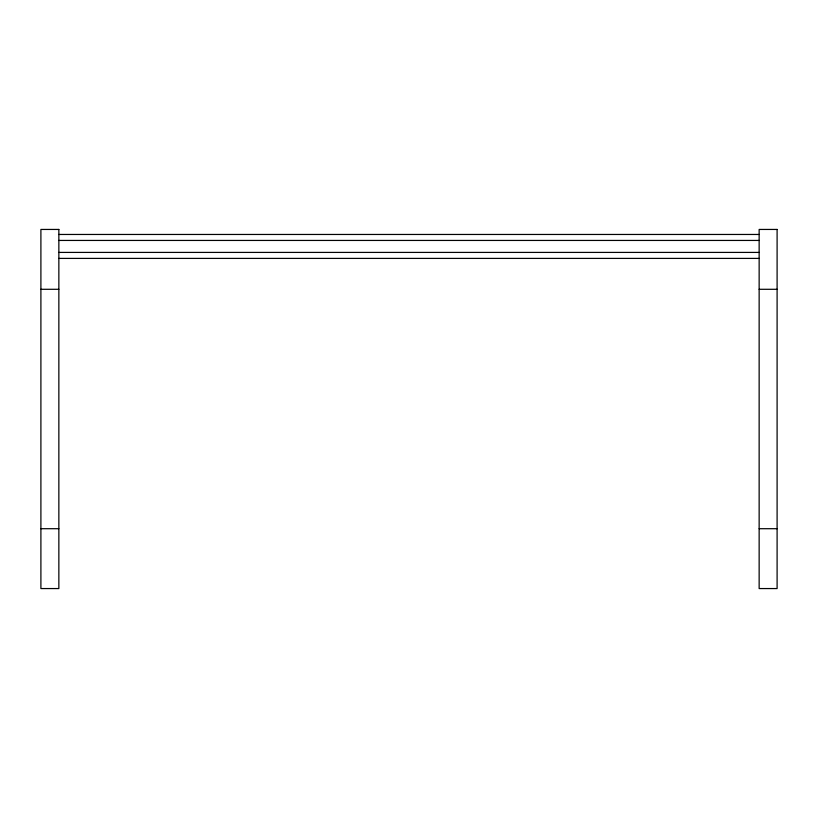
<?xml version="1.0" encoding="UTF-8"?>
<svg xmlns="http://www.w3.org/2000/svg" width="818" height="818" viewBox="0 0 818 818"><rect width="100%" height="100%" fill="white"/><g stroke="black" fill="none" stroke-linecap="round" stroke-linejoin="round"><path stroke-width="1.23" d="M58.855 234.459L759.145 234.459M58.855 240.441L759.145 240.441M58.855 252.414L759.145 252.414M58.855 258.406L759.145 258.406M40.9 289.296L58.855 289.296M759.145 289.296L777.1 289.296M40.9 528.704L58.855 528.704M759.145 528.704L777.1 528.704M58.855 229.439L40.9 229.439L40.9 588.561L58.855 588.561L58.855 229.439M777.1 229.439L759.145 229.439L759.145 588.561L777.1 588.561L777.1 229.439"/></g></svg>
